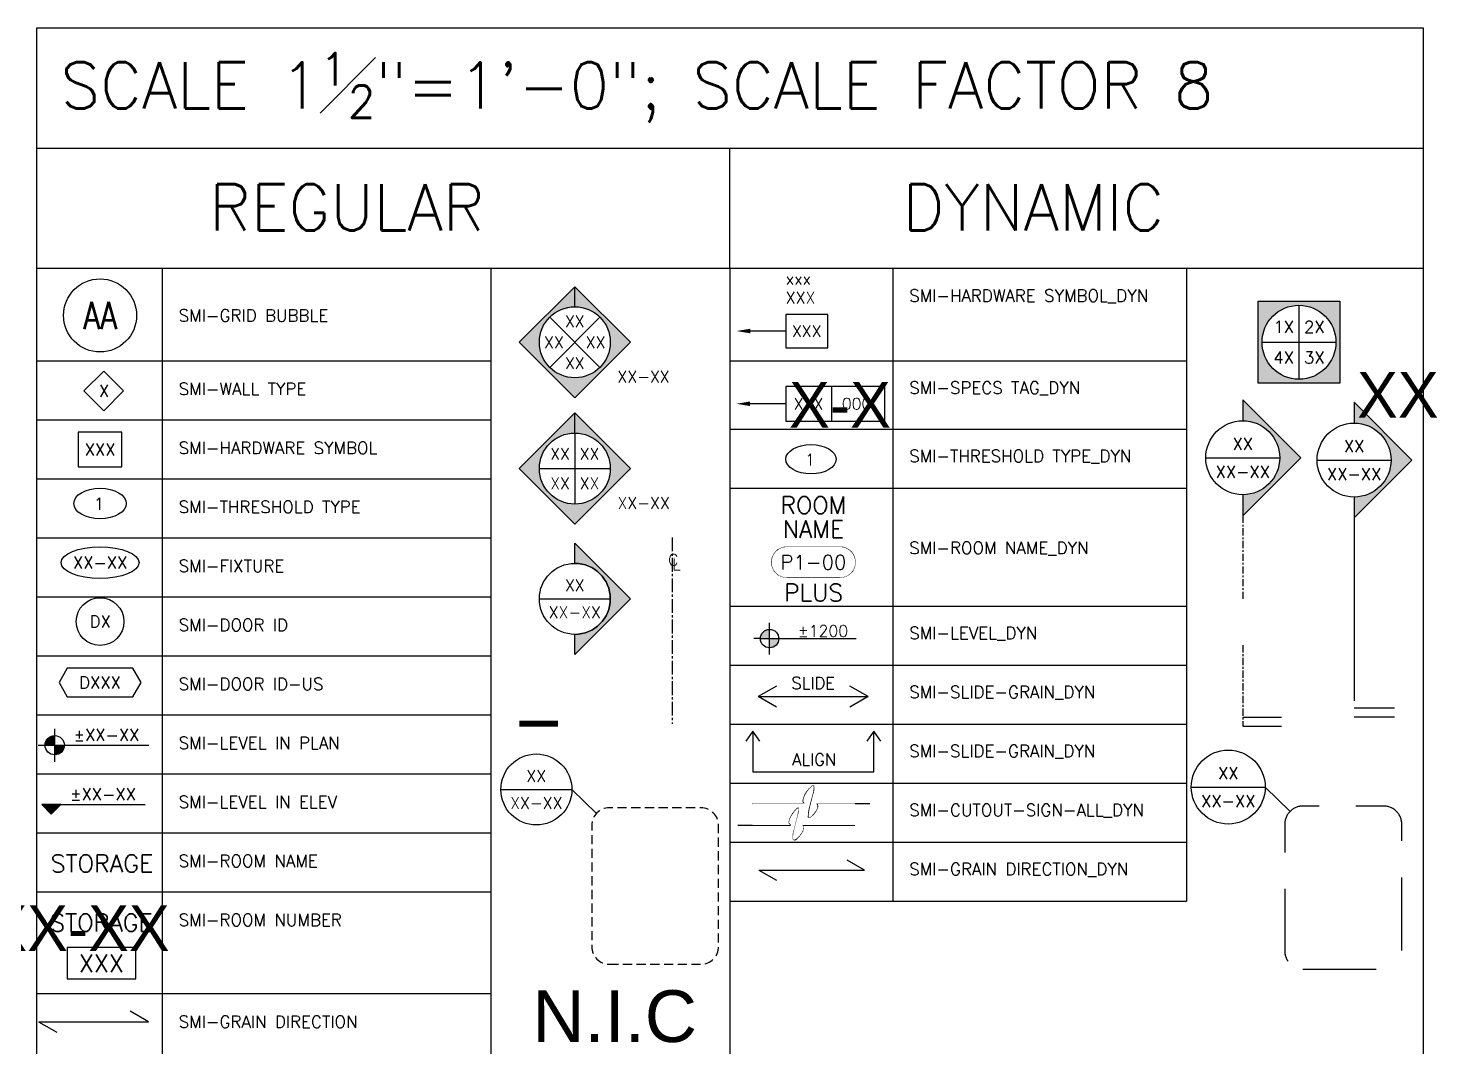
# Model space of a CAD drawing. Header units: inches. Extents: x -11160 to 9368, y -3485 to 2663.
# Drawn here: x -4987.8 to -4911, y 925.4 to 981.1 of the extents above; entities that cross this region are included whole.
import ezdxf
from ezdxf.enums import TextEntityAlignment as Align

# ---------------------------------------------------------------- set-up
doc = ezdxf.new("R2018")
doc.units = ezdxf.units.IN
doc.header["$MEASUREMENT"] = 0
doc.set_wipeout_variables(frame=1)
for name, pattern in [('AUDIT_D_100415104425-1', [0]), ('CENTER', [2, 1.25, -0.25, 0.25, -0.25]), ('CENTER2', [1.125, 0.75, -0.125, 0.125, -0.125]), ('HIDDENX2', [0.75, 0.5, -0.25]), ('PHANTOM2', [1.25, 0.625, -0.125, 0.125, -0.125, 0.125, -0.125])]:
    doc.linetypes.add(name, pattern=pattern)
doc.layers.add('A-ARCH-NOTE', color=2, linetype='AUDIT_D_100415104425-1', lineweight=20)
doc.layers.add('SM-A-NOTE', color=2, linetype='Continuous')
doc.layers.add('SM-I-Ctrl-Wout', color=197, linetype='Continuous')
doc.styles.add('ATTRIBUTES', font='romans.shx')
doc.styles.add('ATTRIBUTES-1', font='romans.shx', dxfattribs={"height": 0.082031})
doc.styles.add('SIMPLEX', font='simplex.shx')
doc.styles.add('SMI-1', font='romans.shx', dxfattribs={"height": 0.082031})
doc.styles.add('SMI-8', font='romans.shx', dxfattribs={"height": 0.667969})
doc.styles.add('SMM-1', font='romans.shx', dxfattribs={"height": 2})
doc.styles.add('SMM-BOLD', font='arial.ttf', dxfattribs={"height": 0.5})

# ---------------------------------------------------------------- blocks, each defined once
blk = doc.blocks.new('SMI-4way-elev_dyn')
h = blk.add_hatch(color=8)
h.paths.add_polyline_path([(-0.2802, 0.2802), (-0.2802, -0.2802), (0.2802, -0.2802), (0.2802, 0.2802)])
h.paths.add_polyline_path([(0.2531, 0, 1), (-0.2531, 0, 1)], flags=16)
h.paths.add_polyline_path([(-0.1881, -0.1666), (-0.0065, -0.1666), (-0.0065, -0.0436), (-0.1881, -0.0436)], flags=8)
h.paths.add_polyline_path([(0.0221, -0.1666), (0.1998, -0.1666), (0.1998, -0.0436), (0.0221, -0.0436)], flags=8)
h.paths.add_polyline_path([(0.0221, 0.0436), (0.1998, 0.0436), (0.1998, 0.1666), (0.0221, 0.1666)], flags=8)
h.paths.add_polyline_path([(-0.194, 0.0436), (-0.0397, 0.0436), (-0.0397, 0.1666), (-0.194, 0.1666)], flags=8)
at = {"color": 3}
for p, q in [((0, 0.2531), (0, -0.2531)), ((-0.2531, 0), (0.2531, 0))]:
    blk.add_line(p, q, dxfattribs=at)
at = {"color": 8}
blk.add_lwpolyline([(-0.2802, -0.2802), (-0.2802, 0.2802), (0.2802, 0.2802), (0.2802, -0.2802)], close=True, dxfattribs=at)
at = {"color": 3}
blk.add_circle((0, 0), 0.2531, dxfattribs=at)
at = {"color": 8}
blk.add_circle((0, 0), 0.2531, dxfattribs=at)
at = {"color": 2, "style": 'ATTRIBUTES-1'}
for tag, p in [('N1', (-0.1051, 0.1051)), ('N2', (0.1051, 0.1051)), ('N4', (-0.1051, -0.1051)), ('N3', (0.1051, -0.1051))]:
    blk.add_attdef(tag, text='', height=0.082, dxfattribs=at).set_placement(p, align=Align.MIDDLE_CENTER)
at = {"color": 2, "lineweight": 30, "flags": 104}
blk.add_attdef('PAGE', text='', height=0.082, dxfattribs=at).set_placement((0.398, -0.2046), align=Align.TOP_LEFT)
blk = doc.blocks.new('SMI-cline-symbol')
at = {"color": 2, "char_height": 0.082, "width": 2.23601, "style": 'SMI-1'}
for s, insert, attachment_point in [('C', (-0.029, 0.114), 1), ('L', (0, 0), 7)]:
    blk.add_mtext(s, dxfattribs=dict(at, insert=insert, attachment_point=attachment_point))
blk = doc.blocks.new('SMI-4_way_angled_elevation_symbol')
at = {"color": 2}
for p, q in [((4.36, 4.36), (-4.36, -4.36)), ((-4.36, 4.36), (4.36, -4.36))]:
    blk.add_line(p, q, dxfattribs=at)
blk.add_circle((0, 0), 6.17, dxfattribs=at)
at = {"color": 2, "style": 'ATTRIBUTES-1'}
for p in [(0, 3.62), (-3.62, 0), (3.62, 0), (0, -3.62)]:
    blk.add_attdef('NO', text='', height=2, dxfattribs=at).set_placement(p, align=Align.MIDDLE_CENTER)
blk.add_attdef('PAGE', text='', height=2, dxfattribs=at).set_placement((7.41, -4.97), align=Align.TOP_LEFT)
blk = doc.blocks.new('SMM-reference-bubble')
at = {"color": 3}
blk.add_line((-6.17, 0), (6.17, 0), dxfattribs=at)
blk.add_circle((0, 0), 6.17, dxfattribs=at)
at = {"color": 2, "style": 'ATTRIBUTES-1'}
for tag, p in [('NO', (0, 2.34)), ('PAGE', (0, -2.34))]:
    blk.add_attdef(tag, text='', height=2, dxfattribs=at).set_placement(p, align=Align.MIDDLE_CENTER)
blk = doc.blocks.new('*U141')
at = {"color": 3}
blk.add_line((0, -44.7), (6.74, -44.7), dxfattribs=at)
at = {"color": 5}
blk.add_line((0, -46.22), (6.74, -46.22), dxfattribs=at)
at = {"color": 5, "linetype": 'CENTER'}
for points in [[(0, -9.66), (0, -24.23)], [(0, -32.17), (0, -46.22)]]:
    blk.add_lwpolyline(points, dxfattribs=at)
blk = doc.blocks.new('*U142')
at = {"layer": 'A-ARCH-NOTE', "color": 3}
blk.add_lwpolyline([(-4.63, -4.76, -1), (-4.63, 0.53), (4.63, 0.53, -1), (4.63, -4.76)], format="xyb", close=True, dxfattribs=at)
at = {"color": 0, "style": 'SIMPLEX'}
blk.add_attdef('P1-00', text='', height=2.5, dxfattribs=at).set_placement((0, -2.11), align=Align.MIDDLE)
at = {"layer": 'A-ARCH-NOTE', "color": 4, "style": 'ATTRIBUTES-1'}
for tag, p in [('RM_NAME2', (0, 6.3)), ('RM_NAME', (0, 2.14)), ('MISC', (0.03, -8.89))]:
    blk.add_attdef(tag, text='', height=3, dxfattribs=at).set_placement(p, align=Align.CENTER)
blk.add_wipeout([(0, 0.53), (4.63, 0.53), (4.91, 0.51), (5.09, 0.49), (5.57, 0.35), (5.95, 0.17), (6.3, -0.07), (6.63, -0.39), (6.93, -0.82), (7.09, -1.15), (7.22, -1.62), (7.27, -2.11), (7.22, -2.61), (7.09, -3.08), (6.93, -3.41), (6.63, -3.84), (6.3, -4.16), (5.95, -4.4), (5.57, -4.58), (5.09, -4.72), (4.91, -4.74), (4.63, -4.76), (0, -4.76), (-4.63, -4.76), (-4.91, -4.74), (-5.09, -4.72), (-5.57, -4.58), (-5.95, -4.4), (-6.3, -4.16), (-6.63, -3.84), (-6.93, -3.41), (-7.09, -3.08), (-7.22, -2.61), (-7.27, -2.11), (-7.22, -1.62), (-7.09, -1.15), (-6.93, -0.82), (-6.63, -0.39), (-6.3, -0.07), (-5.95, 0.17), (-5.57, 0.35), (-5.09, 0.49), (-4.91, 0.51), (-4.63, 0.53)]).dxf.layer = 'SM-I-Ctrl-Wout'
blk = doc.blocks.new('*U145')
at = {"color": 1}
blk.add_lwpolyline([(0, -2.91), (7.29, -2.91), (7.29, 2.91), (0, 2.91)], close=True, dxfattribs=at)
blk.add_lwpolyline([(-6.19, 0.02, 0.8, 0, 0), (-8.59, 0.02, 0, 0, 0)], format="xyseb", dxfattribs=at)
for points in [[(-4.2, 0.02), (-6.19, 0.02)], [(0, 0.02), (-4.2, 0.02)]]:
    blk.add_lwpolyline(points, dxfattribs=at)
at = {"color": 2, "style": 'ATTRIBUTES-1'}
for tag, p in [('NAME2', (0, 9.13)), ('NAME1', (0, 5.82))]:
    blk.add_attdef(tag, text='', height=2, dxfattribs=at).set_placement(p, align=Align.MIDDLE_LEFT)
blk.add_attdef('NO.', text='', height=2, dxfattribs=at).set_placement((3.64, 0), align=Align.MIDDLE_CENTER)
blk = doc.blocks.new('*U167')
at = {"color": 1}
blk.add_line((7.93, 3.02), (7.93, -2.98), dxfattribs=at)
at = {"color": 0}
blk.add_lwpolyline([(0, -2.98), (17.23, -2.98), (17.23, 3.02), (0, 3.02)], close=True, dxfattribs=at)
at = {"color": 1, "linetype": 'ByBlock'}
blk.add_lwpolyline([(-6.22, 0.02, 0.8, 0, 0), (-8.62, 0.02, 0, 0, 0)], format="xyseb", dxfattribs=at)
for points in [[(-4.8, 0.02), (-6.22, 0.02)], [(0, 0.02), (-4.8, 0.02)]]:
    blk.add_lwpolyline(points, dxfattribs=at)
at = {"color": 2, "lineweight": 30, "flags": 104}
blk.add_attdef('NAME', text='', height=2, dxfattribs=at).set_placement((0.57, 3.83), align=Align.BOTTOM_LEFT)
at = {"color": 2, "style": 'SMM-1'}
blk.add_attdef('TYP', text='', height=2, dxfattribs=at).set_placement((3.96, 0.02), align=Align.MIDDLE_CENTER)
blk.add_attdef('XXX', text='', height=2, dxfattribs=at).set_placement((9.73, 0.02), align=Align.MIDDLE_LEFT)
blk = doc.blocks.new('*U147')
at = {"linetype": 'ByBlock'}
for points in [[(-0.328, 0.188), (0.129, 0.188, -0.35878), (0.113, 0.222, -0.158891), (0.191, 0.34, -0.660676), (0.202, 0.336, -0.099894), (0.193, 0.272), (0.16, 0.144, 0.063527), (0.151, 0.074, 0.712672), (0.172, 0.064, 0.165502), (0.24, 0.151, 0.321469), (0.232, 0.188), (0.69, 0.188)], [(-0.457, 0), (0, 0, -0.35878), (-0.015, 0.034, -0.158891), (0.062, 0.152, -0.660676), (0.073, 0.148, -0.099894), (0.064, 0.084), (0.032, -0.044, 0.063527), (0.023, -0.113, 0.712672), (0.043, -0.124, 0.165502), (0.112, -0.036, 0.321469), (0.104, 0), (0.561, 0)]]:
    blk.add_lwpolyline(points, format="xyb", dxfattribs=at)
at = {"color": 191, "linetype": 'ByBlock'}
blk.add_wipeout([(-0.328, 0.188), (-0.328, 0), (0, 0), (-0.007, 0.005), (-0.011, 0.009), (-0.014, 0.014), (-0.016, 0.021), (-0.016, 0.027), (-0.015, 0.034), (-0.012, 0.045), (-0.009, 0.055), (-0.004, 0.067), (0.002, 0.078), (0.009, 0.091), (0.014, 0.099), (0.021, 0.11), (0.027, 0.117), (0.034, 0.125), (0.039, 0.131), (0.046, 0.138), (0.052, 0.144), (0.059, 0.15), (0.065, 0.154), (0.069, 0.154), (0.071, 0.149), (0.073, 0.144), (0.073, 0.131), (0.072, 0.115), (0.07, 0.105), (0.068, 0.096), (0.064, 0.084), (0.061, 0.069), (0.058, 0.059), (0.055, 0.049), (0.052, 0.035), (0.048, 0.02), (0.045, 0.01), (0.041, -0.008), (0.038, -0.019), (0.034, -0.034), (0.031, -0.048), (0.027, -0.063), (0.025, -0.08), (0.023, -0.098), (0.023, -0.117), (0.024, -0.121), (0.026, -0.124), (0.029, -0.126), (0.037, -0.127), (0.046, -0.122), (0.055, -0.115), (0.063, -0.109), (0.074, -0.098), (0.08, -0.091), (0.089, -0.079), (0.096, -0.069), (0.101, -0.06), (0.106, -0.05), (0.112, -0.036), (0.114, -0.026), (0.114, -0.017), (0.111, -0.009), (0.106, -0.002), (0.104, 0), (0.561, 0), (0.561, 0.188), (0.232, 0.188), (0.237, 0.183), (0.24, 0.177), (0.242, 0.171), (0.243, 0.166), (0.243, 0.16), (0.241, 0.154), (0.239, 0.147), (0.236, 0.141), (0.231, 0.13), (0.227, 0.122), (0.22, 0.112), (0.216, 0.106), (0.211, 0.099), (0.205, 0.093), (0.199, 0.086), (0.193, 0.081), (0.187, 0.076), (0.181, 0.071), (0.175, 0.066), (0.172, 0.064), (0.169, 0.062), (0.165, 0.061), (0.162, 0.061), (0.16, 0.061), (0.158, 0.062), (0.155, 0.064), (0.153, 0.066), (0.152, 0.068), (0.151, 0.07), (0.151, 0.074), (0.152, 0.087), (0.153, 0.104), (0.156, 0.126), (0.159, 0.14), (0.162, 0.15), (0.164, 0.16), (0.168, 0.173), (0.169, 0.18), (0.172, 0.19), (0.176, 0.204), (0.179, 0.217), (0.182, 0.228), (0.185, 0.24), (0.189, 0.254), (0.193, 0.27), (0.196, 0.28), (0.198, 0.287), (0.2, 0.298), (0.201, 0.308), (0.202, 0.315), (0.202, 0.326), (0.202, 0.33), (0.201, 0.337), (0.201, 0.337), (0.199, 0.34), (0.198, 0.341), (0.194, 0.342), (0.191, 0.34), (0.186, 0.336), (0.177, 0.328), (0.168, 0.319), (0.16, 0.31), (0.149, 0.297), (0.138, 0.279), (0.131, 0.267), (0.125, 0.255), (0.121, 0.245), (0.117, 0.235), (0.113, 0.222), (0.112, 0.212), (0.113, 0.206), (0.116, 0.199), (0.12, 0.194), (0.123, 0.191), (0.129, 0.188)], dxfattribs=at).dxf.layer = 'SM-I-Ctrl-Wout'
blk = doc.blocks.new('SMI-section_right')
at = {"color": 3}
blk.add_line((-6.17, 0), (6.17, 0), dxfattribs=at)
blk.add_circle((0, 0), 6.17, dxfattribs=at)
at = {"color": 2, "style": 'ATTRIBUTES-1'}
for tag, p in [('NO', (0, 2.34)), ('PAGE', (0, -2.34))]:
    blk.add_attdef(tag, text='', height=2, dxfattribs=at).set_placement(p, align=Align.MIDDLE_CENTER)
blk = doc.blocks.new('SM_TAG FULL ARROW')
for points in [[(6.17, 0), (9.66, 0), (0, 9.66), (-9.66, 0), (-6.17, 0, -1)], [(-6.17, 0), (-9.66, 0), (0, -9.66), (9.66, 0), (6.17, 0, -1)]]:
    blk.add_hatch(color=252).paths.add_polyline_path(points)
at = {"color": 8}
blk.add_line((6.17, 0), (9.66, 0), dxfattribs=at)
blk.add_line((6.17, 0), (9.66, 0), dxfattribs=at)
blk.add_lwpolyline([(-9.66, 0), (0, 9.66), (9.66, 0), (0, -9.66)], close=True, dxfattribs=at)
blk.add_circle((0, 0), 6.17, dxfattribs=at)
blk = doc.blocks.new('SMI-4_way_elevation_symbol')
at = {"color": 3}
for p, q in [((0, 6.17), (0, -6.17)), ((-6.17, 0), (6.17, 0))]:
    blk.add_line(p, q, dxfattribs=at)
blk.add_circle((0, 0), 6.17, dxfattribs=at)
at = {"color": 2, "style": 'ATTRIBUTES-1'}
for p in [(-2.56, 2.56), (2.56, 2.56), (-2.56, -2.56), (2.56, -2.56)]:
    blk.add_attdef('NO', text='', height=2, dxfattribs=at).set_placement(p, align=Align.MIDDLE_CENTER)
blk.add_attdef('PAGE', text='', height=2, dxfattribs=at).set_placement((7.44, -4.99), align=Align.TOP_LEFT)
blk = doc.blocks.new('SM_TAG ARROW')
blk.add_hatch(color=8).paths.add_polyline_path([(0, -6.17), (0, -9.66), (9.66, 0), (0, 9.66), (0, 6.17, -1)])
at = {"color": 8}
blk.add_lwpolyline([(0, -6.17, 1), (0, 6.17), (0, 9.66), (9.66, 0), (0, -9.66)], format="xyb", close=True, dxfattribs=at)
blk = doc.blocks.new('*U149')
at = {"color": 3}
blk.add_ellipse((4.3, -0.07), major_axis=(4.38, 0), ratio=0.581778, dxfattribs=at)
at = {"color": 2, "style": 'ATTRIBUTES-1'}
blk.add_attdef('TRASH_NO.', text='', height=2, dxfattribs=at).set_placement((4.13, -1.14), align=Align.CENTER)
blk = doc.blocks.new('*U150')
h = blk.add_hatch(color=9)
h.paths.add_polyline_path([(0, 1.6, 0.414214), (-1.6, 0), (0, 0)])
h.paths.add_polyline_path([(1.6, 0), (0, 0), (0, -1.6, 0.414214)])
at = {"color": 3}
for p, q in [((0, -2.75), (0, 2.75)), ((-1.6, 0), (-2.75, 0)), ((-1.6, 0), (15.05, 0))]:
    blk.add_line(p, q, dxfattribs=at)
blk.add_circle((0, 0), 1.6, dxfattribs=at)
at = {"color": 2, "style": 'ATTRIBUTES-1'}
blk.add_attdef('LEVEL', text='', height=2, dxfattribs=at).set_placement((4.92, -0.27), align=Align.BOTTOM_LEFT)
blk = doc.blocks.new('SMI-grain_direction_DYN')
for p, q in [((0, 0), (3.05, -1.76)), ((0, 0), (18.36, 0)), ((18.36, 0), (15.31, 1.76))]:
    blk.add_line(p, q)
blk = doc.blocks.new('*U154')
at = {"color": 1}
for points in [[(0.0477, -0.0674), (0, 0), (-0.0477, -0.0674)], [(0, 0), (0, -0.2781), (0.8279, -0.2781), (0.8279, 0)], [(0.8755, -0.0674), (0.8279, 0), (0.7802, -0.0674)]]:
    blk.add_lwpolyline(points, dxfattribs=at)
at = {"color": 2, "style": 'SMM-1', "flags": 8}
blk.add_attdef('ALIGN', text='', height=0.082, dxfattribs=at).set_placement((0.4191, -0.194), align=Align.MIDDLE_CENTER)
blk = doc.blocks.new('SMI-walltype')
at = {"color": 3}
blk.add_lwpolyline([(-0.0013, -0.1357), (0.1348, 0.0004), (-0.0013, 0.1365), (-0.1374, 0.0004)], close=True, dxfattribs=at)
at = {"color": 2, "style": 'ATTRIBUTES-1'}
blk.add_attdef('WALL_TYPE_NO.', text='', height=0.082, dxfattribs=at).set_placement((0, 0), align=Align.MIDDLE_CENTER)
blk = doc.blocks.new('*U163')
at = {"color": 1}
for p, q in [((-0.2515, 0.0722), (-0.3765, 0)), ((0.3765, 0), (0.2515, -0.0722))]:
    blk.add_line(p, q, dxfattribs=at)
blk.add_lwpolyline([(-0.2515, -0.0722), (-0.3765, 0), (0.3765, 0), (0.2515, 0.0722)], dxfattribs=at)
at = {"color": 2, "style": 'SMI-1', "flags": 8}
blk.add_attdef('TEXT', text='', height=0.082, dxfattribs=at).set_placement((0, 0.0925), align=Align.MIDDLE_CENTER)
blk = doc.blocks.new('*U164')
at = {"color": 5, "linetype": 'CENTER'}
blk.add_line((0, -0.3963), (0, -1.7573), dxfattribs=at)
at = {"color": 3}
blk.add_line((0, -1.6948), (0.2763, -1.6948), dxfattribs=at)
at = {"color": 5}
blk.add_line((0, -1.7573), (0.2763, -1.7573), dxfattribs=at)
blk = doc.blocks.new('*U204')
h = blk.add_hatch(color=8)
edge = h.paths.add_edge_path()
edge.add_line((0.3963, 0), (0, 0.3963))
edge.add_line((0, 0.3963), (0, 0.2531))
edge.add_arc((0, 0), 0.2531, -90, 90, ccw=False)
edge.add_line((0, -0.2531), (0, -0.3963))
edge.add_line((0, -0.3963), (0.3963, 0))
at = {"color": 3}
blk.add_line((-0.2531, 0), (0.2531, 0), dxfattribs=at)
at = {"color": 8}
blk.add_lwpolyline([(0.3963, 0), (0, 0.3963), (0, 0.2531, -1), (0, -0.2531), (0, -0.3963)], format="xyb", close=True, dxfattribs=at)
at = {"color": 3}
blk.add_circle((0, 0), 0.2531, dxfattribs=at)
at = {"color": 2, "style": 'SMI-1', "flags": 8}
for tag, p in [('NO', (0, 0.096)), ('PAGE', (0, -0.096))]:
    blk.add_attdef(tag, text='', height=0.082, dxfattribs=at).set_placement(p, align=Align.MIDDLE_CENTER)
blk = doc.blocks.new('SMI-room_number')
at = {"color": 3}
blk.add_lwpolyline([(0, -0.1074), (0.4683, -0.1074), (0.4683, 0.1074), (0, 0.1074)], close=True, dxfattribs=at)
at = {"color": 4, "style": 'ATTRIBUTES'}
blk.add_attdef('R_NAME', text='', height=0.1197, dxfattribs=at).set_placement((0.2341, 0.2773), align=Align.MIDDLE_CENTER)
at = {"color": 2, "style": 'ATTRIBUTES'}
blk.add_attdef('NO.', text='', height=0.1197, dxfattribs=at).set_placement((0.2341, 0), align=Align.MIDDLE_CENTER)
blk = doc.blocks.new('SMI-room_name')
at = {"color": 4, "style": 'ATTRIBUTES'}
blk.add_attdef('R_NAME', text='', height=0.1197, dxfattribs=at).set_placement((0, 0), align=Align.MIDDLE_CENTER)
blk = doc.blocks.new('*U205')
at = {"color": 3}
for p, q in [((-0.6397, 0.6876), (-0.1335, 0.6876)), ((-0.1335, 0.6876), (0.0366, 0.521))]:
    blk.add_line(p, q, dxfattribs=at)
at = {"color": 3, "linetype": 'HIDDENX2', "flags": 128}
blk.add_lwpolyline([(0.125, -0.5576), (0.6769, -0.5576, 0.414214), (0.8019, -0.4326), (0.8019, 0.4326, 0.414214), (0.6769, 0.5576), (0.125, 0.5576, 0.414214), (0, 0.4326), (0, -0.4326, 0.414214)], format="xyb", close=True, dxfattribs=at)
at = {"color": 3}
blk.add_circle((-0.3866, 0.6876), 0.2531, dxfattribs=at)
at = {"color": 2, "style": 'SMI-1', "flags": 8}
for tag, p in [('#', (-0.3866, 0.7836)), ('##', (-0.3866, 0.5916))]:
    blk.add_attdef(tag, text='', height=0.082, dxfattribs=at).set_placement(p, align=Align.MIDDLE_CENTER)
blk = doc.blocks.new('SMI-grid_bubble')
at = {"linetype": 'Continuous'}
blk.add_circle((0, 0), 0.25, dxfattribs=at)
at = {"color": 2, "linetype": 'Continuous', "style": 'SMI-1', "width": 0.8}
blk.add_attdef('XX', text='', height=0.1875, dxfattribs=at).set_placement((0, 0), align=Align.MIDDLE_CENTER)
blk = doc.blocks.new('SMI-hardware_symbol')
at = {"color": 1}
blk.add_lwpolyline([(-0.1493, -0.1193), (0.1494, -0.1193), (0.1494, 0.1192), (-0.1493, 0.1192)], close=True, dxfattribs=at)
at = {"color": 2, "style": 'ATTRIBUTES-1'}
blk.add_attdef('NO.', text='', height=0.082, dxfattribs=at).set_placement((0, 0), align=Align.MIDDLE_CENTER)
blk = doc.blocks.new('SMI-trash_type')
at = {"color": 3}
blk.add_ellipse((0, 0), major_axis=(0.1797, 0), ratio=0.581778, dxfattribs=at)
at = {"color": 2, "style": 'ATTRIBUTES-1'}
blk.add_attdef('TRASH_NO.', text='', height=0.082, dxfattribs=at).set_placement((-0.0072, -0.0441), align=Align.CENTER)
blk = doc.blocks.new('SMI-fixture')
at = {"color": 3}
blk.add_ellipse((0, 0), major_axis=(0.2668, 0), ratio=0.405564, dxfattribs=at)
at = {"color": 2, "style": 'ATTRIBUTES-1'}
blk.add_attdef('FIXTURE_NO.', text='', height=0.082, dxfattribs=at).set_placement((0, 0), align=Align.MIDDLE_CENTER)
blk = doc.blocks.new('SMI-door-ID')
at = {"color": 2}
blk.add_circle((-0.001, -0.0007), 0.1633, dxfattribs=at)
at = {"color": 2, "style": 'ATTRIBUTES-1'}
blk.add_attdef('DOOR_NO.', text='', height=0.082, dxfattribs=at).set_placement((0, 0), align=Align.MIDDLE_CENTER)
blk = doc.blocks.new('SMI-door-ID-US')
at = {"color": 2}
blk.add_lwpolyline([(0.2243, 0.0986), (-0.2241, 0.0986), (-0.281, 0), (-0.2241, -0.0986), (0.2243, -0.0986), (0.2812, 0)], close=True, dxfattribs=at)
at = {"color": 2, "style": 'ATTRIBUTES-1'}
blk.add_attdef('DOOR_ID', text='', height=0.082, dxfattribs=at).set_placement((0, 0), align=Align.MIDDLE_CENTER)
blk = doc.blocks.new('SMI-level_in_plan')
at = {"color": 3}
for p, q in [((0, -0.1129), (0, 0.1129)), ((-0.1129, 0), (0.6433, 0)), ((-0.0652, 0.0089), (-0.0089, 0.0652)), ((-0.0641, 0), (0.0016, 0.0658)), ((-0.062, 0.022), (-0.022, 0.062)), ((-0.0542, 0), (0, 0.0542)), ((-0.0442, 0), (0, 0.0442)), ((-0.0343, 0), (0, 0.0343)), ((-0.0244, 0), (0, 0.0244)), ((-0.0144, 0), (0, 0.0144)), ((-0.0045, 0), (0, 0.0045)), ((0.0641, 0), (-0.0016, -0.0658)), ((0.0045, 0), (0, -0.0045)), ((0.0244, 0), (0, -0.0244)), ((0.0144, 0), (0, -0.0144)), ((0.0343, 0), (0, -0.0343)), ((0.0442, 0), (0, -0.0442)), ((0.0542, 0), (0, -0.0542)), ((0.0652, -0.0089), (0.0089, -0.0652)), ((0.062, -0.022), (0.022, -0.062))]:
    blk.add_line(p, q, dxfattribs=at)
blk.add_circle((0, 0), 0.0658, dxfattribs=at)
at = {"color": 2, "style": 'ATTRIBUTES-1'}
blk.add_attdef('LEVEL', text='', height=0.082, dxfattribs=at).set_placement((0.3545, 0.0702), align=Align.MIDDLE_CENTER)
blk = doc.blocks.new('SMI-level_in_elev')
at = {"color": 3}
for p, q in [((-0.0658, 0.0658), (0.6433, 0.0658)), ((-0.06, 0.06), (-0.0542, 0.0658)), ((-0.055, 0.055), (-0.0442, 0.0658)), ((-0.05, 0.05), (-0.0343, 0.0658)), ((-0.0451, 0.0451), (-0.0244, 0.0658)), ((-0.0401, 0.0401), (-0.0144, 0.0658)), ((-0.0351, 0.0351), (-0.0045, 0.0658)), ((0.0045, 0.0658), (-0.0307, 0.0307)), ((0.0144, 0.0658), (-0.0257, 0.0257)), ((0.0244, 0.0658), (-0.0207, 0.0207)), ((0.0343, 0.0658), (-0.0157, 0.0157)), ((0.0442, 0.0658), (-0.0108, 0.0108)), ((0.0542, 0.0658), (-0.0058, 0.0058)), ((0.0641, 0.0658), (-0.0008, 0.0008))]:
    blk.add_line(p, q, dxfattribs=at)
blk.add_lwpolyline([(-0.0658, 0.0658), (0, 0), (0.0658, 0.0658), (-0.0658, 0.0658)], dxfattribs=at)
at = {"color": 2, "style": 'ATTRIBUTES-1'}
blk.add_attdef('LEVEL', text='', height=0.082, dxfattribs=at).set_placement((0.3545, 0.136), align=Align.MIDDLE_CENTER)
blk = doc.blocks.new('SMI-grain_direction')
at = {"color": 1}
for p, q in [((-0.7529, 0), (0, 0)), ((-0.7529, 0), (-0.6279, -0.0722)), ((0, 0), (-0.125, 0.0722))]:
    blk.add_line(p, q, dxfattribs=at)

msp = doc.modelspace()

# ---------------------------------------------------------------- linework, layer by layer
at = {"color": 30}
msp.add_line((-4949.40412, 967.97266), (-4949.40412, 974.55553), dxfattribs=at)
for p, q in [((-4980.4924, 967.97266), (-4980.4924, 913.61145)), ((-4962.5016, 967.97266), (-4962.5016, 910.38144)), ((-4940.4896, 967.97266), (-4940.4896, 933.35308)), ((-4924.40318, 967.97266), (-4924.40318, 933.35308)), ((-4987.37835, 962.93205), (-4962.5016, 962.93205)), ((-4949.40412, 962.93205), (-4924.40318, 962.93205)), ((-4987.37835, 959.70204), (-4962.5016, 959.70204)), ((-4949.40412, 959.19311), (-4924.40318, 959.19311)), ((-4987.37835, 956.47204), (-4962.5016, 956.47204)), ((-4949.40412, 955.9631), (-4924.40318, 955.9631)), ((-4987.37835, 953.24204), (-4962.5016, 953.24204)), ((-4987.37835, 950.01203), (-4962.5016, 950.01203)), ((-4987.37835, 946.78203), (-4962.5016, 946.78203)), ((-4949.40412, 946.27309), (-4924.40318, 946.27309)), ((-4987.37835, 943.55203), (-4962.5016, 943.55203)), ((-4949.40412, 943.04309), (-4924.40318, 943.04309)), ((-4987.37835, 940.32202), (-4962.5016, 940.32202)), ((-4987.37835, 937.09202), (-4962.5016, 937.09202)), ((-4987.37835, 933.86202), (-4962.5016, 933.86202)), ((-4949.40412, 933.35308), (-4924.40318, 933.35308)), ((-4987.37835, 928.28789), (-4962.5016, 928.28789))]:
    msp.add_line(p, q)
at = {"color": 8, "linetype": 'CENTER2'}
msp.add_line((-4952.57309, 953.2573), (-4952.57309, 943.06314), dxfattribs=at)
at = {"color": 3}
msp.add_line((-4958.06387, 939.4602), (-4956.72247, 938.15392), dxfattribs=at)
at = {"color": 30}
for points in [[(-4911.42989, 974.55553), (-4911.42989, 981.13841), (-4987.37835, 981.13841), (-4987.37835, 974.55553)], [(-4911.42989, 967.97266), (-4911.42989, 974.55553), (-4987.37835, 974.55553), (-4987.37835, 967.97266)], [(-4949.40412, 967.97266), (-4987.37835, 967.97266), (-4987.37835, 903.92144), (-4949.40412, 903.92144)]]:
    msp.add_lwpolyline(points, dxfattribs=at)
msp.add_lwpolyline([(-4949.40412, 903.92144), (-4911.42989, 903.92144), (-4911.42989, 967.97266), (-4949.40412, 967.97266)], close=True, dxfattribs=at)
at = {"color": 5, "linetype": 'PHANTOM2', "ltscale": 0.5}
msp.add_lwpolyline([(-4960.94968, 953.2573, 0, 0, 0), (-4960.94968, 943.06314, 0.31496, 0.31496, 0), (-4958.82755, 943.06314, 0, 0, 0)], format="xyseb", dxfattribs=at)
at = {"color": 3, "linetype": 'HIDDENX2', "flags": 128}
msp.add_lwpolyline([(-4956.01734, 929.89711), (-4950.99615, 929.89711, 0.41421356), (-4950.03615, 930.85711), (-4950.03615, 937.50246, 0.41421356), (-4950.99615, 938.46246), (-4956.01734, 938.46246, 0.41421356), (-4956.97734, 937.50246), (-4956.97734, 930.85711, 0.41421356)], format="xyb", close=True, dxfattribs=at)

# ---------------------------------------------------------------- block references
at = {"color": 0}
ref = msp.add_blockref('SMI-grid_bubble', (-4983.90062, 965.40898), dxfattribs=dict(at, xscale=8, yscale=8, zscale=8))
ref.add_attrib('XX', 'AA', dxfattribs={"color": 0, "linetype": 'Continuous', "height": 1.5, "style": 'SMI-1', "width": 0.8}).set_placement((-4983.90062, 965.40898), align=Align.MIDDLE_CENTER)
for name, p, xscale, yscale, zscale, values in [('*U145', (-4946.34761, 964.55007), 0.3149606299212598, 0.3149606299212598, 0.3149606299212598, {'NO.': 'XXX', 'NAME1': 'XXX', 'NAME2': 'xxx'}), ('*U204', (-4921.32318, 957.61955), 8, 8, 8, {'NO': 'XX', 'PAGE': 'XX-XX'}), ('*U204', (-4915.22737, 957.49273), 8, 8, 8, {'NO': 'XX', 'PAGE': 'XX-XX'}), ('SMI-hardware_symbol', (-4983.901, 958.07265), 8, 8, 8, {'NO.': 'XXX'}), ('*U149', (-4946.32406, 957.5581), 0.3149606299212598, 0.3149606299212598, 0.3149606299212598, {'TRASH_NO.': '1'}), ('SMI-section_right', (-4957.90144, 949.89559), 0.3149606299212598, 0.3149606299212598, 0.3149606299212598, {'NO': 'XX', 'PAGE': 'XX-XX'}), ('*U150', (-4947.23731, 947.72097), 0.3149606299212598, 0.3149606299212598, 0.3149606299212598, {'LEVEL': '%%p1200'}), ('SMI-door-ID-US', (-4983.90116, 945.31478), 8, 8, 8, {'DOOR_ID': 'DXXX'}), ('*U163', (-4944.84873, 944.54691), 8, 8, 8, {'TEXT': 'SLIDE'}), ('*U154', (-4948.14848, 942.64902), 8, 8, 8, {'ALIGN': 'ALIGN'}), ('SMM-reference-bubble', (-4960.00787, 939.4602), 0.3149606299212598, 0.3149606299212598, 0.3149606299212598, {'NO': 'XX', 'PAGE': 'XX-XX'}), ('*U205', (-4919.02672, 934.09284), 8, 8, 8, {'#': 'XX', '##': 'XX-XX'}), ('SMI-room_name', (-4983.79871, 935.40576), 8, 8, 8, {'R_NAME': 'STORAGE'}), ('SMI-room_number', (-4985.69695, 929.94815), 8, 8, 8, {'NO.': 'XXX', 'R_NAME': 'STORAGE'})]:
    msp.add_blockref(name, p, dxfattribs=dict(xscale=xscale, yscale=yscale, zscale=zscale)).add_auto_attribs(values)
at = {"xscale": 0.3149606299212604, "yscale": 0.3149606299212604, "zscale": 0.3149606299212604, "rotation": 90}
for p in [(-4957.90144, 963.94177), (-4957.90144, 957.02782)]:
    msp.add_blockref('SM_TAG FULL ARROW', p, dxfattribs=at)
ref = msp.add_blockref('SMI-4_way_angled_elevation_symbol', (-4957.90144, 963.94177), dxfattribs=dict(xscale=0.3149606299212598, yscale=0.3149606299212598, zscale=0.3149606299212598))
ref.add_attrib('PAGE', 'XX-XX', dxfattribs={"color": 2, "height": 0.63, "style": 'ATTRIBUTES-1'}).set_placement((-4955.568, 962.37761), align=Align.TOP_LEFT)
ref.add_attrib('NO', 'XX', dxfattribs={"color": 2, "height": 0.63, "style": 'ATTRIBUTES-1'}).set_placement((-4959.04314, 963.94177), align=Align.MIDDLE_CENTER)
ref.add_attrib('NO', 'XX', dxfattribs={"color": 2, "height": 0.63, "style": 'ATTRIBUTES-1'}).set_placement((-4957.90144, 962.80007), align=Align.MIDDLE_CENTER)
ref.add_attrib('NO', 'XX', dxfattribs={"color": 2, "height": 0.63, "style": 'ATTRIBUTES-1'}).set_placement((-4956.75973, 963.94177), align=Align.MIDDLE_CENTER)
ref.add_attrib('NO', 'XX', dxfattribs={"color": 2, "height": 0.63, "style": 'ATTRIBUTES-1'}).set_placement((-4957.90144, 965.08348), align=Align.MIDDLE_CENTER)
ref = msp.add_blockref('SMI-4way-elev_dyn', (-4918.245, 963.94177), dxfattribs=dict(xscale=7.999999999999993, yscale=7.999999999999993, zscale=7.999999999999993))
ref.add_attrib('N1', '1X', dxfattribs={"color": 2, "height": 0.65625, "style": 'ATTRIBUTES-1'}).set_placement((-4919.08595, 964.78272), align=Align.MIDDLE_CENTER)
ref.add_attrib('N2', '2X', dxfattribs={"color": 2, "height": 0.65625, "style": 'ATTRIBUTES-1'}).set_placement((-4917.40406, 964.78272), align=Align.MIDDLE_CENTER)
ref.add_attrib('N3', '3X', dxfattribs={"color": 2, "height": 0.65625, "style": 'ATTRIBUTES-1'}).set_placement((-4917.40406, 963.10083), align=Align.MIDDLE_CENTER)
ref.add_attrib('N4', '4X', dxfattribs={"color": 2, "height": 0.65625, "style": 'ATTRIBUTES-1'}).set_placement((-4919.08595, 963.10083), align=Align.MIDDLE_CENTER)
lines = msp.add_mtext('XX-XX', dxfattribs={"color": 2, "insert": (-4915.06093, 962.30463), "char_height": 2.5, "attachment_point": 1})
ref.add_attrib('PAGE', '', (-4915.06093, 962.30463), dxfattribs={"flags": 104}).embed_mtext(lines)
at = {"color": 0, "xscale": 8, "yscale": 8, "zscale": 8}
for name, p, values in [('SMI-walltype', (-4983.68835, 961.27547), {'WALL_TYPE_NO.': 'X'}), ('SMI-trash_type', (-4983.90062, 955.11575), {'TRASH_NO.': '1'}), ('SMI-fixture', (-4983.90062, 951.87857), {'FIXTURE_NO.': 'XX-XX'}), ('SMI-door-ID', (-4983.89248, 948.65571), {'DOOR_NO.': 'DX'}), ('SMI-level_in_plan', (-4986.38373, 941.8842), {'LEVEL': '%%pXX-XX'}), ('SMI-level_in_elev', (-4986.57205, 938.11631), {'LEVEL': '%%pXX-XX'})]:
    msp.add_blockref(name, p, dxfattribs=at).add_auto_attribs(values)
at = {"color": 1}
ref = msp.add_blockref('*U167', (-4946.34761, 960.56703), dxfattribs=dict(at, xscale=0.3149606299212598, yscale=0.3149606299212598, zscale=0.3149606299212598))
ref.add_attrib('TYP', 'XXX', dxfattribs={"layer": 'SM-A-NOTE', "height": 0.629921, "style": 'SMM-1'}).set_placement((-4945.09886, 960.57351), align=Align.MIDDLE_CENTER)
ref.add_attrib('XXX', '000', dxfattribs={"layer": 'SM-A-NOTE', "height": 0.629921, "style": 'SMM-1'}).set_placement((-4943.28229, 960.57351), align=Align.MIDDLE_LEFT)
lines = msp.add_mtext('X-X', dxfattribs={"color": 2, "insert": (-4946.16876, 961.77197), "char_height": 2.5, "attachment_point": 1})
ref.add_attrib('NAME', '', (-4946.16876, 961.77197), dxfattribs={"flags": 104}).embed_mtext(lines)
ref = msp.add_blockref('SMI-4_way_elevation_symbol', (-4957.90144, 957.02782), dxfattribs=dict(xscale=0.3149606299212598, yscale=0.3149606299212598, zscale=0.3149606299212598))
ref.add_attrib('PAGE', 'XX-XX', dxfattribs={"color": 2, "height": 0.63, "style": 'ATTRIBUTES-1'}).set_placement((-4955.55927, 955.45616), align=Align.TOP_LEFT)
ref.add_attrib('NO', 'XX', dxfattribs={"color": 2, "height": 0.63, "style": 'ATTRIBUTES-1'}).set_placement((-4958.70874, 956.22051), align=Align.MIDDLE_CENTER)
ref.add_attrib('NO', 'XX', dxfattribs={"color": 2, "height": 0.63, "style": 'ATTRIBUTES-1'}).set_placement((-4957.09413, 956.22051), align=Align.MIDDLE_CENTER)
ref.add_attrib('NO', 'XX', dxfattribs={"color": 2, "height": 0.63, "style": 'ATTRIBUTES-1'}).set_placement((-4957.09413, 957.83512), align=Align.MIDDLE_CENTER)
ref.add_attrib('NO', 'XX', dxfattribs={"color": 2, "height": 0.63, "style": 'ATTRIBUTES-1'}).set_placement((-4958.70874, 957.83512), align=Align.MIDDLE_CENTER)
for name, p, xscale, yscale, zscale in [('*U141', (-4921.32318, 957.49273), 0.3149606299212598, 0.3149606299212598, 0.3149606299212598), ('*U164', (-4915.22737, 957.49273), 8, 8, 8), ('SM_TAG ARROW', (-4957.90144, 949.89559), 0.3149606299212598, 0.3149606299212598, 0.3149606299212598), ('SMI-cline-symbol', (-4952.57309, 951.47297), 7.680000000000004, 7.680000000000004, 7.680000000000004), ('SMI-grain_direction_DYN', (-4947.81686, 935.04234), 0.3149606299212598, 0.3149606299212598, 0.3149606299212598), ('SMI-grain_direction', (-4981.25045, 926.74715), 8, 8, 8)]:
    msp.add_blockref(name, p, dxfattribs=dict(xscale=xscale, yscale=yscale, zscale=zscale))
ref = msp.add_blockref('SMI-4way-elev_dyn', (-4991.71583, 933.93161), dxfattribs=dict(xscale=3.999999999999996, yscale=3.999999999999996, zscale=3.999999999999996))
ref.add_attrib('N1', '1X', dxfattribs={"color": 2, "height": 0.328125, "style": 'ATTRIBUTES-1'}).set_placement((-4992.1363, 934.35208), align=Align.MIDDLE_CENTER)
ref.add_attrib('N2', '2X', dxfattribs={"color": 2, "height": 0.328125, "style": 'ATTRIBUTES-1'}).set_placement((-4991.29536, 934.35208), align=Align.MIDDLE_CENTER)
ref.add_attrib('N3', '3X', dxfattribs={"color": 2, "height": 0.328125, "style": 'ATTRIBUTES-1'}).set_placement((-4991.29536, 933.51113), align=Align.MIDDLE_CENTER)
ref.add_attrib('N4', '4X', dxfattribs={"color": 2, "height": 0.328125, "style": 'ATTRIBUTES-1'}).set_placement((-4992.1363, 933.51113), align=Align.MIDDLE_CENTER)
lines = msp.add_mtext('XX-XX', dxfattribs={"color": 2, "insert": (-4990.1238, 933.11303), "char_height": 2.5, "attachment_point": 1})
ref.add_attrib('PAGE', '', (-4990.1238, 933.11303), dxfattribs={"flags": 104}).embed_mtext(lines)

# ---------------------------------------------------------------- texts
at = {"color": 1, "style": 'SMM-BOLD'}
msp.add_text('N.I.C', height=2.834646, dxfattribs=at).set_placement((-4960.23118, 925.63607))
at = {"char_height": 2.53125, "width": 78.4694185, "attachment_point": 1, "style": 'SMI-8'}
for s, insert in [('\\A1;SCALE 1{\\H0.7x;\\S1#2;}"=1\'-0"; SCALE FACTOR 8 ', (-4986.06791, 979.77385)), ('REGULAR', (-4977.9219, 972.58923)), ('DYNAMIC', (-4939.94767, 972.58923))]:
    msp.add_mtext(s, dxfattribs=dict(at, insert=insert))
at = {"color": 2, "char_height": 0.6679688, "attachment_point": 7, "style": 'SMI-8'}
for s, insert in [('SMI-HARDWARE SYMBOL_DYN', (-4939.59064, 966.09618)), ('SMI-GRID BUBBLE', (-4979.59344, 965.07279)), ('SMI-SPECS TAG_DYN', (-4939.59064, 961.05557)), ('SMI-WALL TYPE', (-4979.59344, 961.05557)), ('SMI-HARDWARE SYMBOL', (-4979.59344, 957.82557)), ('SMI-THRESHOLD TYPE_DYN', (-4939.59064, 957.31663)), ('SMI-THRESHOLD TYPE', (-4979.59344, 954.59557)), ('SMI-ROOM NAME_DYN', (-4939.59064, 952.2892)), ('SMI-FIXTURE', (-4979.59344, 951.36556)), ('SMI-DOOR ID', (-4979.59344, 948.13556)), ('SMI-LEVEL_DYN', (-4939.59064, 947.62662)), ('SMI-DOOR ID-US', (-4979.59344, 944.90556)), ('SMI-SLIDE-GRAIN_DYN', (-4939.59064, 944.39662)), ('SMI-LEVEL IN PLAN', (-4979.59344, 941.67555)), ('SMI-SLIDE-GRAIN_DYN', (-4939.59064, 941.16661)), ('SMI-LEVEL IN ELEV', (-4979.59344, 938.44555)), ('SMI-CUTOUT-SIGN-ALL_DYN', (-4939.59064, 937.93661)), ('SMI-ROOM NAME', (-4979.59344, 935.21555)), ('SMI-GRAIN DIRECTION_DYN', (-4939.59064, 934.70661)), ('SMI-ROOM NUMBER', (-4979.59344, 931.98554)), ('SMI-GRAIN DIRECTION', (-4979.59344, 926.41142))]:
    msp.add_mtext(s, dxfattribs=dict(at, insert=insert))

# ---------------------------------------------------------------- next in the draw order: block references
at = {"color": 2, "xscale": 0.3149606299212598, "yscale": 0.3149606299212598, "zscale": 0.3149606299212598}
msp.add_blockref('*U142', (-4944.83399, 952.56664), dxfattribs=at).add_auto_attribs({'MISC': 'PLUS', 'RM_NAME': 'NAME', 'RM_NAME2': 'ROOM', 'P1-00': 'P1-00'})
at = {"xscale": 6.299212598425197, "yscale": 6.299212598425197, "zscale": 6.299212598425197}
msp.add_blockref('*U147', (-4946.09679, 937.51091), dxfattribs=at)

# ---------------------------------------------------------------- next in the draw order: linework, layer by layer
for p, q in [((-4949.40412, 949.5031), (-4924.40318, 949.5031)), ((-4949.40412, 939.81309), (-4924.40318, 939.81309)), ((-4949.40412, 936.58308), (-4924.40318, 936.58308))]:
    msp.add_line(p, q)

doc.saveas('drawing.dxf')
